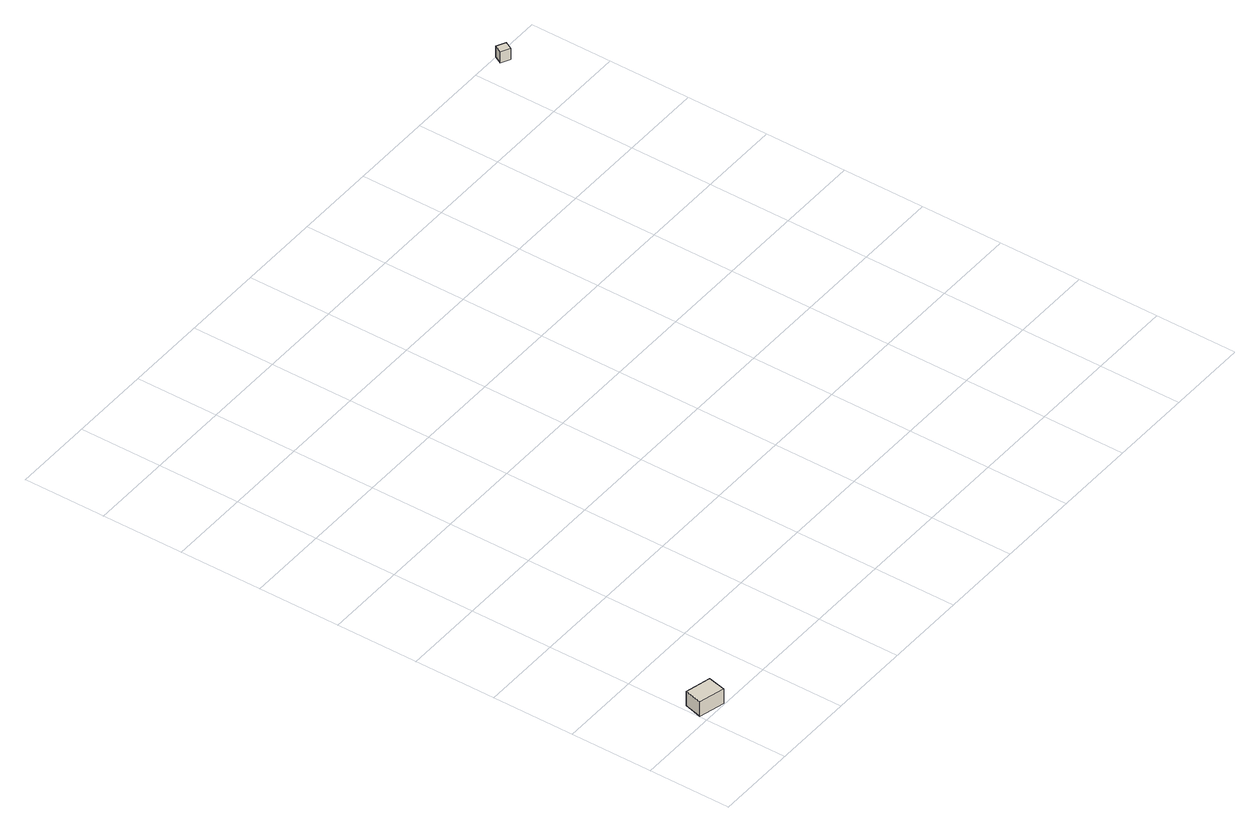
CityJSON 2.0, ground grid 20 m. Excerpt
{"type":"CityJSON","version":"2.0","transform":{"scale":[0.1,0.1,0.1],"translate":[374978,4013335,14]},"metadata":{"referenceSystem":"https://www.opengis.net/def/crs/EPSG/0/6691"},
"CityObjects":{
"building1":{"type":"Building","attributes":{"枝番":1,"利根川水系渡良瀬川洪水浸水想定区域（計画規模）.規模":"L1","利根川水系渡良瀬川洪水浸水想定区域（計画規模）.浸水ランク":"2","利根川水系渡良瀬川洪水浸水想定区域（計画規模）.浸水深":1.81,"利根川水系渡良瀬川洪水浸水想定区域（計画規模）.継続時間":39.8,"利根川水系渡良瀬川洪水浸水想定区域（想定最大規模）.規模":"L2","利根川水系渡良瀬川洪水浸水想定区域（想定最大規模）.浸水ランク":"3","利根川水系渡良瀬川洪水浸水想定区域（想定最大規模）.浸水深":3.12,"利根川水系渡良瀬川洪水浸水想定区域（想定最大規模）.継続時間":248.8,"利根川水系矢場川洪水浸水想定区域（想定最大規模）.規模":"L2","利根川水系矢場川洪水浸水想定区域（想定最大規模）.浸水ランク":"1","利根川水系矢場川洪水浸水想定区域（想定最大規模）.浸水深":0.32,"利根川水系多々良川洪水浸水想定区域（想定最大規模）.規模":"L2","利根川水系多々良川洪水浸水想定区域（想定最大規模）.浸水ランク":"1","利根川水系多々良川洪水浸水想定区域（想定最大規模）.浸水深":0.3,"利根川水系利根川洪水浸水想定区域（計画規模）.規模":"L1","利根川水系利根川洪水浸水想定区域（計画規模）.浸水ランク":"3","利根川水系利根川洪水浸水想定区域（計画規模）.浸水深":4.1,"利根川水系利根川洪水浸水想定区域（想定最大規模）.規模":"L2","利根川水系利根川洪水浸水想定区域（想定最大規模）.浸水ランク":"4","利根川水系利根川洪水浸水想定区域（想定最大規模）.浸水深":6.33,"measuredHeight":4.1,"BuildingDetails.prefecture":"10","BuildingDetails.city":"10207"},"geometry":[{"type":"Solid","lod":"1","boundaries":[[[[0,1,2,3]],[[2,4,5,3]],[[1,6,4,2]],[[0,7,6,1]],[[3,5,7,0]],[[4,6,7,5]]]]}]},
"building2":{"type":"Building","attributes":{"枝番":1,"利根川水系渡良瀬川洪水浸水想定区域（計画規模）.規模":"L1","利根川水系渡良瀬川洪水浸水想定区域（計画規模）.浸水ランク":"2","利根川水系渡良瀬川洪水浸水想定区域（計画規模）.浸水深":1.01,"利根川水系渡良瀬川洪水浸水想定区域（計画規模）.継続時間":8.4,"利根川水系渡良瀬川洪水浸水想定区域（想定最大規模）.規模":"L2","利根川水系渡良瀬川洪水浸水想定区域（想定最大規模）.浸水ランク":"2","利根川水系渡良瀬川洪水浸水想定区域（想定最大規模）.浸水深":2.31,"利根川水系渡良瀬川洪水浸水想定区域（想定最大規模）.継続時間":205.4,"利根川水系利根川洪水浸水想定区域（計画規模）.規模":"L1","利根川水系利根川洪水浸水想定区域（計画規模）.浸水ランク":"3","利根川水系利根川洪水浸水想定区域（計画規模）.浸水深":3.3,"利根川水系利根川洪水浸水想定区域（想定最大規模）.規模":"L2","利根川水系利根川洪水浸水想定区域（想定最大規模）.浸水ランク":"4","利根川水系利根川洪水浸水想定区域（想定最大規模）.浸水深":5.53,"BuildingDetails.prefecture":"10","BuildingDetails.city":"10207"},"geometry":[{"type":"Solid","lod":"1","boundaries":[[[[8,9,10,11]],[[10,12,13,11]],[[9,14,12,10]],[[8,15,14,9]],[[11,13,15,8]],[[12,14,15,13]]]]}]}
},
"vertices":[
[3,19,7],[14,62,7],[76,47,7],[66,3,7],[76,47,46],[66,3,46],[14,62,46],[3,19,46],
[1453,1574,18],[1463,1593,18],[1485,1582,18],[1475,1563,18],[1485,1582,48],[1475,1563,48],[1463,1593,48],[1453,1574,48]
]}
